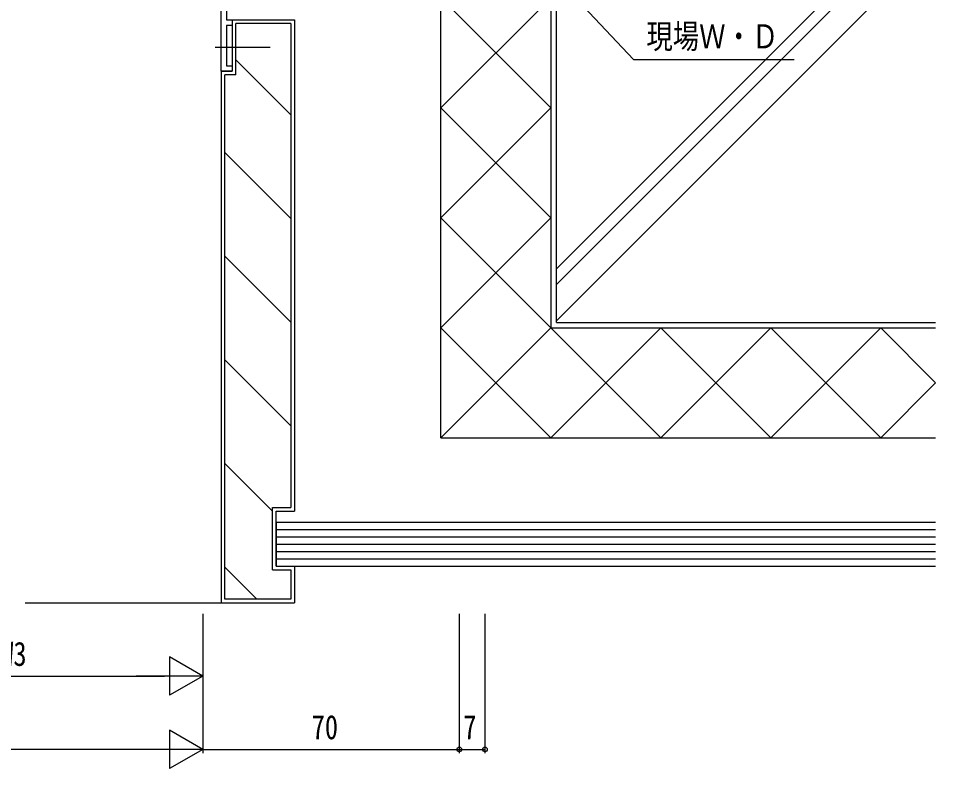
# Model space of a CAD drawing. Units: millimetres, scale not verified. Extents: x -1134 to 1133, y -806 to 806.
# Drawn here: x 683.6 to 933.9, y -407.2 to -202.6 of the extents above; entities that cross this region are included whole.
import ezdxf
from ezdxf.enums import TextEntityAlignment as Align

# ---------------------------------------------------------------- set-up
doc = ezdxf.new("R2010")
doc.units = ezdxf.units.MM
doc.header["$LTSCALE"] = 4
for name, color, linetype in [('0-2_YKK_11', 7, 'Continuous'), ('0-3_YKK_12', 2, 'Continuous'), ('0-5_YKK_D', 6, 'Continuous'), ('0-7_YSS_K', 3, 'Continuous'), ('0-8_YSS_KE', 3, 'Continuous')]:
    doc.layers.add(name, color=color, linetype=linetype)
doc.styles.add('ＭＳ ゴシック', font='')
doc.styles.get('ＭＳ ゴシック').set_extended_font_data('MS Gothic')

msp = doc.modelspace()

# ---------------------------------------------------------------- linework, layer by layer
at = {"layer": '0-2_YKK_11'}
msp.add_lwpolyline([(740.41, -199.5), (740.41, -203), (741.91, -203), (741.91, -204.5), (740.41, -204.5), (740.41, -215.5), (741.91, -215.5), (741.91, -217), (738.91, -217), (738.91, -197)], dxfattribs=at)
at = {"layer": '0-3_YKK_12'}
msp.add_line((752.334, -210.5), (737.293, -210.5), dxfattribs=at)
msp.add_line((752.334, -210.5), (737.293, -210.5), dxfattribs=at)
at = {"layer": '0-5_YKK_D'}
for p, q in [((733.91, -365), (733.91, -403)), ((733.91, -365), (733.91, -383)), ((733.911, -365), (733.911, -403)), ((803.91, -365), (803.91, -403)), ((803.91, -365), (803.91, -403)), ((810.91, -365), (810.91, -403)), ((733.91, -382), (724.817, -376.75)), ((724.817, -376.75), (724.817, -387.25)), ((644.41, -382), (723.41, -382)), ((733.91, -382), (715.723, -382)), ((733.91, -382), (724.817, -387.25)), ((733.91, -402), (724.817, -396.75)), ((724.817, -396.75), (724.817, -407.25)), ((723.41, -402), (315.229, -402)), ((733.91, -402), (715.723, -402)), ((733.91, -402), (724.817, -407.25)), ((733.911, -402), (803.91, -402)), ((803.91, -402), (810.91, -402))]:
    msp.add_line(p, q, dxfattribs=at)
msp.add_lwpolyline([(813.374, -173.407), (815.124, -175.262), (851.419, -213.757), (895.289, -213.757)], dxfattribs=at)
for centre in [(803.91, -402), (803.91, -402), (810.91, -402)]:
    msp.add_circle(centre, 0.637, dxfattribs=at)
at = {"layer": '0-7_YSS_K'}
for p, q in [((830.41, -285.5), (830.41, -108.5)), ((830.41, -270.938), (933.911, -167.437)), ((830.41, -275.18), (933.911, -171.68)), ((830.41, -285.08), (933.911, -181.579)), ((828.909, -197), (798.909, -227)), ((828.909, -227), (800.409, -198.5)), ((757.91, -204), (742.91, -204)), ((742.91, -218), (742.91, -204)), ((757.91, -204), (757.91, -336)), ((742.91, -213.863), (757.91, -228.863)), ((739.91, -361), (739.91, -218)), ((742.91, -218), (739.91, -218)), ((828.909, -227), (798.909, -257)), ((828.909, -257), (798.909, -227)), ((739.91, -239.147), (757.91, -257.147)), ((828.909, -257), (798.909, -287)), ((828.909, -287), (798.909, -257)), ((739.91, -267.431), (757.91, -285.431)), ((828.909, -287), (798.909, -317)), ((828.909, -317), (798.909, -287)), ((858.909, -317), (828.909, -287)), ((858.909, -287), (828.909, -317)), ((830.41, -285.5), (933.911, -285.5)), ((888.909, -287), (858.909, -317)), ((888.909, -317), (858.909, -287)), ((918.909, -287), (888.909, -317)), ((918.909, -317), (888.909, -287)), ((933.911, -302.002), (918.909, -287)), ((739.91, -295.716), (757.91, -313.716)), ((933.911, -301.999), (918.909, -317)), ((739.91, -324), (752.91, -337)), ((752.91, -336), (757.91, -336)), ((752.91, -353), (752.91, -336)), ((753.91, -342), (933.911, -342)), ((753.91, -344), (933.911, -344)), ((753.91, -346), (933.911, -346)), ((753.91, -348), (933.911, -348)), ((753.91, -350), (933.911, -350)), ((739.91, -352.284), (748.626, -361)), ((752.91, -353), (757.91, -353)), ((757.91, -353), (757.91, -361)), ((685.41, -361.998), (738.91, -361.997)), ((757.91, -361), (739.91, -361))]:
    msp.add_line(p, q, dxfattribs=at)
at = {"layer": '0-8_YSS_KE'}
for p, q in [((828.91, -107), (828.91, -287)), ((798.909, -317), (798.91, -198.2)), ((741.91, -203), (758.91, -203)), ((741.91, -203), (741.91, -217)), ((758.91, -203), (758.91, -337)), ((738.91, -217), (741.91, -217)), ((738.91, -217), (738.91, -362)), ((828.91, -287), (933.911, -287)), ((798.909, -317), (933.911, -317)), ((753.91, -337), (758.91, -337)), ((753.91, -352), (753.91, -337)), ((753.91, -340), (933.911, -340)), ((753.91, -340), (753.91, -352)), ((753.91, -352), (758.91, -352)), ((753.91, -352), (933.911, -352)), ((758.91, -352), (758.91, -362)), ((738.91, -362), (758.91, -362))]:
    msp.add_line(p, q, dxfattribs=at)

# ---------------------------------------------------------------- texts
at = {"layer": '0-5_YKK_D', "style": 'ＭＳ ゴシック', "width": 0.8}
for s, p in [('現場Ｗ・Ｄ', (854.969, -212.757)), ('W3', (678.63, -381.2)), ('70', (763.631, -401.2)), ('7', (805.01, -401.2))]:
    msp.add_text(s, height=6.598, dxfattribs=at).set_placement(p, align=Align.BOTTOM_LEFT)

doc.saveas('drawing.dxf')
